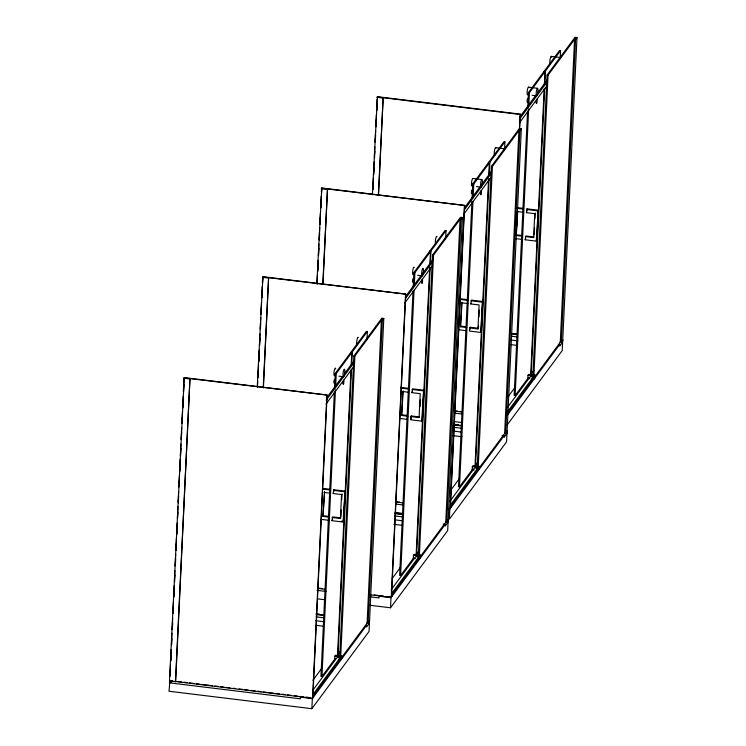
<?xml version="1.0" encoding="UTF-8"?>
<svg xmlns="http://www.w3.org/2000/svg" width="746" height="746" viewBox="0 0 746 746"><rect width="100%" height="100%" fill="white"/><g stroke="black" fill="none" stroke-linecap="round" stroke-linejoin="round"><path stroke-width="1.12" d="M169.967 680.417L169.006 691.244L311.865 708.7L369.037 631.461L383.798 318.449L381.812 318.206L353.884 355.945L339.71 656.536M175.431 681.872L189.96 378.632L175.674 681.555L169.482 681.145L184.243 377.588L327.102 395.044L312.816 697.958M169.939 676.184L170.489 664.574M170.648 661.096L171.198 649.486M171.421 644.842L171.962 633.242M172.13 629.755L172.68 618.154M172.895 613.51L173.445 601.901M173.659 597.257L174.21 585.657M174.424 581.013L174.918 570.569M175.142 565.925L175.683 554.315M175.907 549.681L176.448 538.071M176.615 534.593L177.166 522.983M177.38 518.339L177.93 506.73M178.145 502.095L178.639 491.642M178.863 487.007L179.404 475.398M179.627 470.754L180.178 459.154M180.336 455.666L180.886 444.066M181.101 439.422L181.651 427.812M181.875 423.168L182.416 411.568M182.584 408.081L183.134 396.48M183.348 391.837L184.001 377.905L327.102 395.044M170.181 675.857L170.452 670.057M170.89 660.769L171.216 653.804M171.655 644.525L171.925 638.716M172.363 629.438L172.699 622.472M173.137 613.184L173.464 606.228M173.902 596.94L174.172 591.14M174.611 581.852L174.937 574.886M175.375 565.599L175.702 558.642M176.084 550.511L176.42 543.554M176.858 534.267L177.184 527.301M177.623 518.022L177.893 512.213M178.331 502.935L178.658 495.969M179.096 486.681L179.432 479.715M179.814 471.593L180.14 464.627M180.579 455.349L180.905 448.383M181.343 439.096L181.67 432.13M182.108 422.851L182.378 417.051M182.817 407.764L183.152 400.798M183.591 391.51L183.917 384.554M169.883 682.18L170.871 682.301L170.955 680.538M257.286 386.409L262.9 276.673L405.759 294.129L391.473 597.042M257.463 387.249L257.743 381.448M257.957 376.805L258.508 365.195M258.666 361.717L259.216 350.107M259.44 345.463L259.981 333.863M260.205 329.219L260.746 317.61M260.913 314.131L261.464 302.522M261.678 297.887L262.228 286.277M262.387 282.799L262.667 276.99L405.759 294.129M258.144 377.644L258.47 370.678M258.909 361.39L259.235 354.434M259.673 345.146L260 338.18M260.438 328.902L260.718 323.093M261.156 313.814L261.482 306.848M261.921 297.561L262.247 290.595M262.629 282.473L262.9 276.673M263.235 387.137L268.616 277.717L263.422 387.976M316.817 283.778L321.787 187.973L464.646 205.43L450.36 508.343M317.059 283.461L317.442 275.339M317.656 270.695L318.15 260.251M318.374 255.608L318.915 243.998M319.139 239.354L319.689 227.754M319.848 224.266L320.398 212.666M320.612 208.022L321.162 196.412M321.377 191.778L321.545 188.29L464.646 205.43M317.236 284.301L317.404 280.813M317.843 271.535L318.169 264.569M318.607 255.281L318.934 248.325M319.325 240.193L319.652 233.237M320.09 223.949L320.416 216.983M320.855 207.696L321.125 201.896M321.563 192.608L321.787 187.973M322.776 284.506L327.494 189.018L323.009 284.189M311.865 708.7L312.341 698.601L366.65 625.223L366.575 626.91L369.195 623.367L369.559 620.402M326.86 395.371L312.583 698.284L175.478 681.527M313.534 696.997L313.684 693.864L312.966 694.834M322.953 516.4L324.557 491.791L322.953 516.4L328.147 517.034M334.367 392.014L320.957 676.361L321.955 676.482L335.383 658.336M334.534 388.535L335.243 373.448L366.389 331.364L367.386 331.485L367.004 339.616M321.955 676.482L335.467 389.813M335.635 386.335L336.241 373.569L367.386 331.485M341.761 499.633L342.032 493.927L341.556 494.57L333.248 493.554L333.872 489.749L344.997 491.101L343.57 521.398L343.085 522.041L331.97 520.68L332.595 516.875L340.903 517.883M333.872 489.749L333.248 493.554M341.556 494.57L340.418 518.526L332.119 517.519M340.95 516.745L341.276 509.9M334.665 659.305L334.814 656.182L335.532 655.212L341.733 655.976L341.584 659.1M343.085 522.041L344.997 491.101M337.5 655.482L350.956 369.979M351.18 365.335L351.776 352.569L350.788 352.448M338.031 654.755L351.497 369.251M351.711 364.608L352.317 351.842L351.329 351.72M313.106 689.929L337.052 657.571L340.027 657.935L339.934 659.865L313.255 695.906M340.698 656.657L354.872 356.066L382.801 318.328M341.733 655.976L341.015 656.937L340.866 660.061L338.796 659.809M372.366 194.818L377.439 96.682L520.298 114.138L519.589 129.226M372.823 189.848L373.373 178.247M373.532 174.76L374.138 161.994M374.352 157.35L374.846 146.906M375.07 142.262L375.611 130.662M375.835 126.018L376.385 114.408M376.543 110.93L377.094 99.321M373.065 189.531L373.392 182.565M373.774 174.443L374.1 167.477M374.539 158.189L374.865 151.233M375.303 141.945L375.639 134.979M376.021 126.857L376.348 119.892M376.786 110.613L377.112 103.647M378.315 195.545L383.155 97.735L378.558 195.219M382.372 320.379L381.374 320.258L367.088 623.171L368.086 623.292L382.372 320.379L383.798 318.449M369.783 605.248L390.522 607.785L390.997 597.686L445.315 524.307L443.152 524.046M405.526 294.446L391.24 597.369L370.501 594.832M392.191 596.082L392.34 592.949L391.622 593.919M407.848 416.24L401.618 415.475L402.747 391.519L407.931 392.154M401.618 415.475L403.222 390.876M413.032 291.099L399.623 575.446L400.611 575.567L413.76 557.803M413.247 286.455L413.909 272.532L445.054 230.449L446.043 230.57L445.716 237.536M400.611 575.567L414.077 290.063M414.235 286.576L414.897 272.654L446.043 230.57M410.776 416.604L410.626 419.765L421.751 421.126L422.227 420.483L423.653 390.186L412.529 388.834L411.904 392.638L420.212 393.655L419.084 417.611L410.776 416.604L411.251 415.96L419.56 416.967L419.084 417.611M411.102 419.121L411.251 415.96M420.045 406.701L420.362 399.856M420.24 558.185L420.39 555.052L414.189 554.297L413.47 555.266L413.321 558.39L415.391 558.642M421.751 421.126L423.653 390.186M416.156 554.567L429.677 267.898M429.836 264.42L430.442 251.654L429.444 251.533M416.688 553.84L430.209 267.18M430.377 263.692L430.974 250.926L429.985 250.805M418.366 555.621L432.54 255.02L460.469 217.291L462.455 217.534L447.693 530.546L390.522 607.785M391.081 589.937L415.709 556.656L418.683 557.02L418.59 558.95L391.911 594.991M419.355 555.742L433.538 255.141L461.466 217.412M419.522 559.146L419.672 556.022L420.39 555.052M445.315 524.307L445.231 525.995L447.852 522.452L448.215 519.486M461.028 219.464L460.04 219.343L445.754 522.256L446.742 522.377L461.028 219.464L462.455 217.534M502.03 435.347L504.193 435.608L449.885 508.986L449.409 519.085L506.571 441.846L521.333 128.834L519.356 128.592L491.418 166.321L477.244 466.921M450.118 508.66L464.404 205.747M451.069 507.373L451.218 504.249L450.509 505.219M466.726 327.541L460.496 326.776L461.625 302.82L467.854 303.575M460.496 326.776L462.1 302.177M471.966 201.243L458.501 486.746L459.489 486.868L472.647 469.103M472.125 197.755L472.787 183.833L503.932 141.749L504.921 141.871L504.594 148.836M459.489 486.868L472.955 201.364M473.123 197.876L473.775 183.954L504.921 141.871M469.654 327.895L469.504 331.065L480.629 332.427L481.105 331.784L482.531 301.487L471.416 300.125L470.791 303.939L479.091 304.955L477.962 328.911L469.654 327.895L470.129 327.252L478.438 328.268L478.55 325.993M470.036 329.368L470.129 327.252M478.979 316.863L479.305 310.01M479.118 469.476L479.268 466.353L473.067 465.597L472.358 466.567L472.209 469.691L474.269 469.943M480.629 332.427L482.531 301.487M475.034 465.868L488.555 179.199M488.714 175.72L489.32 162.954L488.332 162.833M475.575 465.14L489.087 178.481M489.255 174.993L489.861 162.227L488.863 162.106M449.959 501.228L474.587 467.956L477.561 468.32L477.477 470.241L450.789 506.292M478.242 467.043L492.416 166.442L520.344 128.713M478.41 470.446L478.559 467.322L479.268 466.353M504.193 435.608L504.11 437.287L506.73 433.752L507.093 430.787M504.632 433.557L518.918 130.643L519.906 130.764L521.333 128.834M519.347 129.552L520.298 114.138M519.906 130.764L505.62 433.678L507.056 431.748M521.342 236.128L516.148 235.494L516.474 228.649M516.586 226.364L517.23 212.675M516.148 235.494L517.705 212.023M527.571 111.107L514.162 395.455L515.15 395.576L528.578 377.439M527.73 107.629L528.438 92.541L559.584 50.458L560.582 50.579L560.255 57.545M515.15 395.576L528.672 108.916M528.83 105.428L529.436 92.663L560.582 50.579M534.957 218.727L535.227 213.02L534.751 213.664L526.443 212.647L527.068 208.843L538.192 210.204L536.766 240.492L536.29 241.135L525.165 239.774L525.79 235.969L534.099 236.986M527.068 208.843L526.443 212.647M534.751 213.664L533.623 237.629L525.315 236.613M534.201 234.701L534.528 227.856M534.779 378.194L534.929 375.07L528.727 374.305L528.009 375.275L527.86 378.399L529.93 378.651M536.29 241.135L538.192 210.204M530.695 374.576L544.16 89.072M544.375 84.429L544.981 71.663L543.983 71.541M531.227 373.858L544.692 88.345M544.86 84.867L545.513 70.935L544.524 70.814M532.961 374.464L547.079 75.038L575.007 37.3L576.994 37.542L562.232 350.555L507.131 425.006M507.672 407.167L530.247 376.674L533.222 377.038L533.129 378.959L507.821 413.153M533.894 375.751L548.068 75.159L576.005 37.421M534.929 375.07L534.211 376.031L534.061 379.155L532.001 378.903M575.567 39.473L574.569 39.352L560.283 342.265L561.281 342.386L575.567 39.473L576.994 37.542M507.597 414.916L559.854 344.316L559.77 346.004L562.391 342.461L562.754 339.495M334.562 382.689C333.481 384.871 333.732 378.8 334.814 379.406M527.758 101.782C526.536 104.207 527.152 96.933 528.065 98.808M519.552 117.299L536.122 94.901M537.512 93.036L547.182 79.971M519.412 119.313L547.032 81.995M519.915 122.232L546.855 85.837M464.581 207.658L479.781 187.125M481.851 184.327L491.521 171.263M464.441 209.673L491.381 173.277M326.356 398.205L342.237 376.739M344.307 373.942L353.977 360.877M326.216 400.22L353.837 362.901M463.574 214.456L491.194 177.128M326.03 404.071L353.66 366.743M405.703 296.358L420.903 275.824M422.283 273.959L433.333 259.03M405.563 298.372L432.493 261.986M404.686 303.156L432.316 265.828M169.482 681.145L173.175 681.247M170.871 682.301L172.251 680.445M470.791 303.939L471.267 303.296M411.904 392.638L412.379 391.995M525.165 239.774L525.641 239.13M331.97 520.68L332.446 520.037M477.962 328.911L478.438 328.268M508.157 396.62L515.02 387.351M530.378 375.005L533.838 370.333M507.914 411.233L533.222 377.038M451.125 489.768L459.359 478.643M534.472 377.15L561.719 340.335L562.708 340.456L561.281 342.386M312.9 680.305L321.815 668.257M474.717 466.297L477.487 462.557M392.247 578.467L400.481 567.342M337.183 655.911L340.642 651.239M450.882 504.371L477.561 468.32M478.811 468.441L505.583 432.27M415.839 554.996L418.609 551.257M312.658 694.908L340.027 657.935M341.267 658.056L367.834 622.164M368.086 623.292L369.512 621.362L368.524 621.241M392.004 593.07L418.683 557.02M419.933 557.141L446.705 520.969M446.742 522.377L448.169 520.447M471.845 193.671C470.67 193.643 472.041 187.805 472.432 190.519M412.958 282.37C411.783 282.342 413.163 276.514 413.554 279.218M511.747 333.956L517.519 334.628M453.782 424.978L461.858 425.91M394.904 513.686L402.98 514.619M316.248 614.601L324.324 615.534M551.182 56.379L560.237 57.479M547.079 75.038L548.068 75.159M528.429 87.17L537.493 88.28M528.438 92.541L529.436 92.663M532.168 95.292L536.7 95.842M377.206 97.008L520.065 114.464M376.963 97.325L382.912 98.052M495.521 147.661L504.576 148.771M491.418 166.321L492.416 166.442M472.777 178.462L481.832 179.572M472.787 183.833L473.775 183.954M476.517 186.575L481.039 187.134M517.314 207.649L522.881 208.33M516.838 208.293L523.515 209.104M526.592 209.486L537.717 210.848M517.286 211.528L523.515 212.293M321.312 188.617L327.261 189.344M516.633 234.85L521.818 235.484M515.411 238.58L522.088 239.401M432.54 255.02L433.538 255.141M413.909 272.532L414.897 272.654M417.639 275.274L422.161 275.834M459.433 298.661L467.22 299.612M460.068 299.444L467.854 300.396M470.94 300.769L482.056 302.13M262.424 277.316L268.383 278.044M460.972 326.133L466.166 326.767M512.94 333.406L516.391 333.826M458.641 329.732L466.427 330.683M511.644 336.26L517.407 336.968M560.087 342.181L562.391 342.461M510.907 340.027L517.836 340.875M510.693 344.596L516.465 345.305M528.009 375.275L534.211 376.031M353.884 355.945L354.872 356.066M335.243 373.448L336.241 373.569M338.973 376.189L343.505 376.749M400.555 387.37L409.451 388.452M401.189 388.144L408.976 389.095M412.053 389.477L423.178 390.829M454.174 410.72L457.624 411.139M459.928 411.419L462.231 411.708M455.088 411.186L461.998 412.025M183.768 378.231L189.717 378.959M454.5 413.153L462.539 414.133M402.094 414.832L407.279 415.466M454.37 421.602L462.436 422.59M454.976 424.418L458.436 424.838M399.763 418.441L407.549 419.392M453.68 427.262L461.755 428.251M504.427 433.473L506.73 433.752M454.1 431.179L461.028 432.027M452.729 435.608L461.96 436.736M472.358 466.567L478.559 467.322M323.009 488.416L329.676 489.236M322.533 489.059L330.319 490.01M333.397 490.392L344.521 491.745M324.081 492.435L330.31 493.199M396.21 501.722L399.67 502.151M395.967 502.049L402.887 502.888M447.721 508.725L449.885 508.986M395.399 504.016L403.437 505.005M395.259 512.465L403.325 513.453M396.098 513.117L400.705 513.677M394.802 515.971L402.868 516.95M445.548 522.172L447.852 522.452M395.212 519.878L402.141 520.727M393.841 524.307L401.926 525.296M323.428 515.756L328.622 516.391M341.342 521.128L343.57 521.398M321.106 519.356L328.883 520.307M413.47 555.266L419.672 556.022M387.566 596.474L389.552 596.716M318.896 588.174L322.356 588.594M374.194 594.935L377.653 595.355M379.956 595.634L383.416 596.054M386.764 596.464L390.326 596.903M317.507 588.352L325.573 589.34M390.997 597.686L379.099 596.231L379.015 597.919L369.829 596.791M316.985 590.338L326.179 591.457M317.945 598.917L324.855 599.756M316.285 613.893L319.745 614.312M316.136 616.886L324.212 617.865M366.883 623.087L369.195 623.367M315.399 620.653L324.641 621.782M316.341 625.362L323.27 626.211M334.814 656.182L341.015 656.937M178.024 681.49L181.483 681.909M183.786 682.189L187.237 682.609M189.54 682.898L194.156 683.457M196.459 683.737L199.909 684.166M202.213 684.446L212.582 685.714M214.885 685.994L218.345 686.413M220.648 686.693L224.108 687.122M226.411 687.402L229.871 687.821M233.321 688.241L235.624 688.53M239.084 688.95L242.543 689.369M244.847 689.649L248.297 690.078M250.6 690.358L255.216 690.917M257.519 691.197L260.969 691.626M263.282 691.906L266.732 692.325M269.036 692.605L273.642 693.174M275.955 693.454L279.405 693.873M281.708 694.162L285.168 694.582M287.471 694.862L290.931 695.281M294.381 695.71L297.84 696.13M300.144 696.41L303.603 696.829M305.907 697.118L310.513 697.678M312.341 698.601L300.433 697.146L300.358 698.834L169.407 682.832M511.635 333.471L517.379 334.189M453.68 424.474L461.718 425.481M394.802 513.173L402.84 514.18M316.145 614.089L324.184 615.096M527.87 94.546A3.814 0.783 -83 0 1 527.282 90.686A3.814 0.783 -83 0 1 528.783 87.562M550.194 63.867A3.814 0.783 -83 0 1 550.278 58.468A3.814 0.783 -83 0 1 551.639 57.321M560.013 57.675A3.814 0.783 -83 0 1 560.591 57.871M559.332 59.577A3.814 0.783 -83 0 1 559.78 58.104M472.451 185.4A3.814 0.783 -83 0 1 471.519 182.966A3.814 0.783 -83 0 1 472.973 178.527M494.962 155.037A3.814 0.783 -83 0 1 494.374 151.177A3.814 0.783 -83 0 1 495.876 148.053M503.681 150.86A3.814 0.783 -83 0 1 503.886 150.039M504.119 149.396A3.814 0.783 -83 0 1 504.781 148.836M413.564 274.099A3.814 0.783 -83 0 1 412.687 271.171A3.814 0.783 -83 0 1 414.244 267.553M436.074 243.737A3.814 0.783 -83 0 1 435.487 239.886A3.814 0.783 -83 0 1 436.997 236.752M444.793 239.559A3.814 0.783 -83 0 1 445.008 238.739M445.241 238.095A3.814 0.783 -83 0 1 445.894 237.545M334.674 375.452A3.814 0.783 -83 0 1 334.152 371.107A3.814 0.783 -83 0 1 335.691 369.018M356.998 344.773A3.814 0.783 -83 0 1 356.989 339.831A3.814 0.783 -83 0 1 358.332 337.668M366.351 339.663A3.814 0.783 -83 0 1 367.396 338.777M342.955 383.071C343.775 388.731 344.549 374.408 342.955 383.071M421.621 282.156C422.441 287.816 423.215 273.493 421.621 282.156M480.499 193.447C481.319 199.117 482.093 184.794 480.499 193.447M536.16 102.165C536.971 107.834 537.745 93.511 536.16 102.165M537.39 94.574A3.814 0.783 -83 0 0 537.689 88.345A3.814 0.783 -83 0 0 536.206 93.259A3.814 0.783 -83 0 0 537.39 94.574M481.739 185.857A3.814 0.783 -83 0 0 482.028 179.637A3.814 0.783 -83 0 0 480.545 184.551A3.814 0.783 -83 0 0 481.739 185.857M422.851 274.556A3.814 0.783 -83 0 0 423.15 268.336A3.814 0.783 -83 0 0 421.667 273.25A3.814 0.783 -83 0 0 422.851 274.556M344.195 375.471A3.814 0.783 -83 0 0 344.493 369.251A3.814 0.783 -83 0 0 343.011 374.166A3.814 0.783 -83 0 0 344.195 375.471"/></g></svg>
